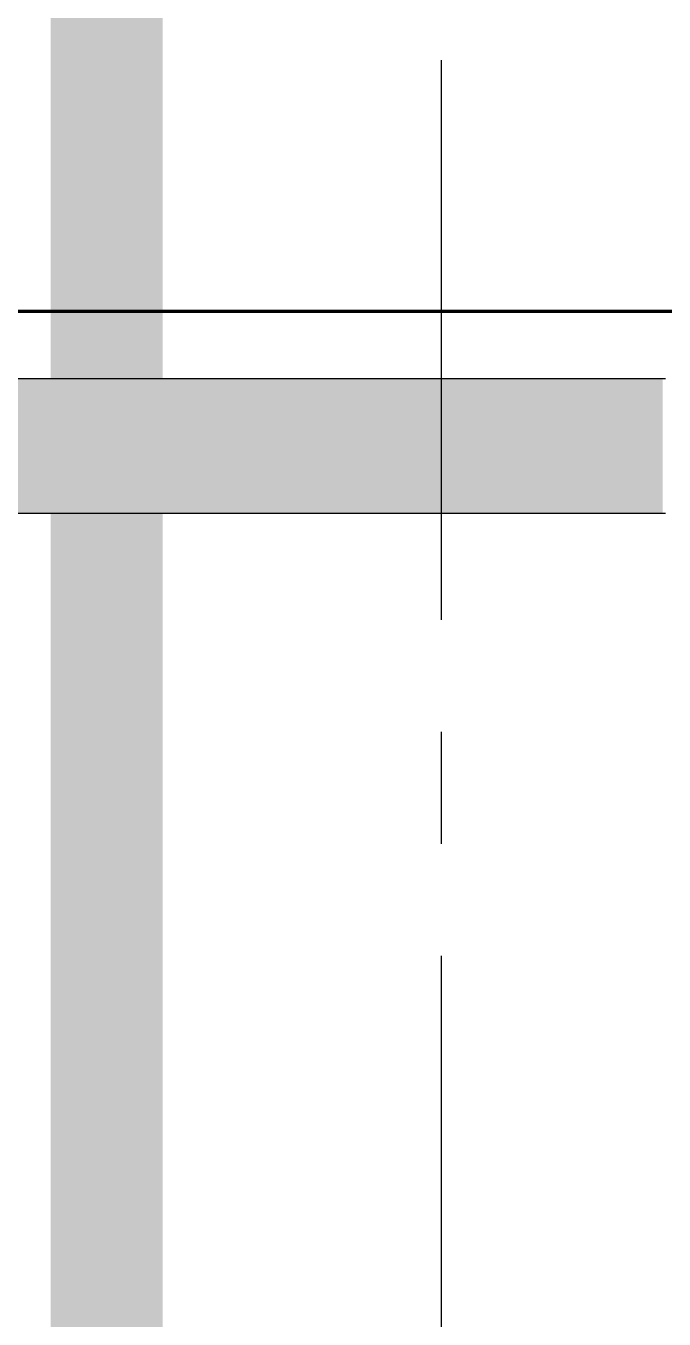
# Model space of a CAD drawing. Extents: x 220580 to 2027826, y -309201 to 71987.
# Drawn here: x 306683 to 307253, y -158679 to -157524 of the extents above; entities that cross this region are included whole.
import ezdxf

# ---------------------------------------------------------------- set-up
doc = ezdxf.new("R2010")
doc.units = 0
for name, pattern in [('CENTER', [2, 1.25, -0.25, 0.25, -0.25]), ('DASH', [0.35, 0.25, -0.1]), ('ZN-DASH', [0.35, 0.25, -0.1]), ('ZN-DOT', [0.25, 0, -0.25])]:
    doc.linetypes.add(name, pattern=pattern)
for name, color, linetype in [('!ZN6-层高线-8', 8, 'ZN-DOT'), ('1 轴线 辅助线', 1, 'CENTER'), ('20剖面图$0$AS-COLN', 6, 'Continuous'), ('20剖面图$0$PUB_HATCH', 8, 'Continuous'), ('3索引', 3, 'Continuous')]:
    doc.layers.add(name, color=color, linetype=linetype)

# ---------------------------------------------------------------- blocks, each defined once
blk = doc.blocks.new('20250828132035')
at = {"layer": '20剖面图$0$PUB_HATCH'}
h = blk.add_hatch(dxfattribs=at)
h.set_pattern_fill('钢筋混凝土', color=256, scale=30, style=0)
h.set_pattern_definition([(45, (1654310.4, -568207.45), (-53.0330086, 53.0330086), []), (50, (1654310.4, -568207.45), (215.178055, -18.82564), [22.5, -247.5]), (355, (1654310.4, -568207.45), (-41.6254, 225.65764), [18, -198]), (100.4514, (1654328.33, -568209.02), (173.552815, 206.831863), [19.122057, -210.342634]), (46.1842, (1654310.4, -568147.45), (320.172315, -49.655704), [33.75, -371.25]), (96.6356, (1654337.08, -568151.6), (280.39881, 292.23536), [28.683086, -315.5139]), (351.1842, (1654310.4, -568147.45), (280.398584, 292.23558), [27, -297]), (21, (1654340.4, -568162.45), (179.072116, -120.785667), [22.5, -247.5]), (326, (1654340.4, -568162.45), (72.9946, 217.545014), [18, -198]), (71.4514, (1654355.32, -568172.52), (252.066789, 96.75915), [19.122057, -210.342634]), (37.5, (1654310.4, -568207.45), (3.6479566, 99.868156), [0, -195.6, 0, -201, 0, -198.75]), (7.5, (1654310.4, -568207.45), (78.920861, 118.3235136), [0, -114.6, 0, -191.1, 0, -75.75]), (327.5, (1654243.5, -568207.45), (160.146731, -6.7664615), [0, -75, 0, -234, 0, -310.5]), (317.5, (1654213.5, -568207.45), (174.955851, 30.031495), [0, -97.5, 0, -155.4, 0, -220.5])])
h.paths.add_polyline_path([(-2.7, 7370), (-2.7, 7490), (-10550, 7490), (-10550, 7370)])
at = {"color": 4, "linetype": 'ZN-DASH', "ltscale": 30, "const_width": 3}
blk.add_lwpolyline([(455.6, 7536.5), (455.6, 7550), (-1126.3, 7550)], dxfattribs=at)
at = {"layer": '20剖面图$0$AS-COLN'}
for p, q in [((-10550, 7490), (0, 7490)), ((-10550, 7370), (0, 7370))]:
    blk.add_line(p, q, dxfattribs=at)

msp = doc.modelspace()

# ---------------------------------------------------------------- linework, layer by layer
at = {"layer": '3索引', "linetype": 'DASH', "ltscale": 1000, "const_width": 100}
msp.add_lwpolyline([(306955.3, -157088.8), (308455.6, -157088.8, -0.414214), (308655.6, -157288.8), (308655.6, -159229.4, -0.414214), (308455.6, -159429.4), (306955.3, -159429.4, -0.414214), (306755.3, -159229.4), (306755.3, -157288.8, -0.414214)], format="xyb", close=True, dxfattribs=at)

# ---------------------------------------------------------------- next in the draw order: block references
at = {"ltscale": 30}
msp.add_blockref('20250828132035', (307254.4, -165329.4), dxfattribs=at)

# ---------------------------------------------------------------- next in the draw order: linework, layer by layer
at = {"layer": '!ZN6-层高线-8', "linetype": 'DASH', "ltscale": 400}
msp.add_line((314134.4, -157779.4), (304325.8, -157779.4), dxfattribs=at)
at = {"layer": '1 轴线 辅助线', "ltscale": 400}
msp.add_line((307054.4, -168454.9), (307054.4, -148390.8), dxfattribs=at)

doc.saveas('drawing.dxf')
